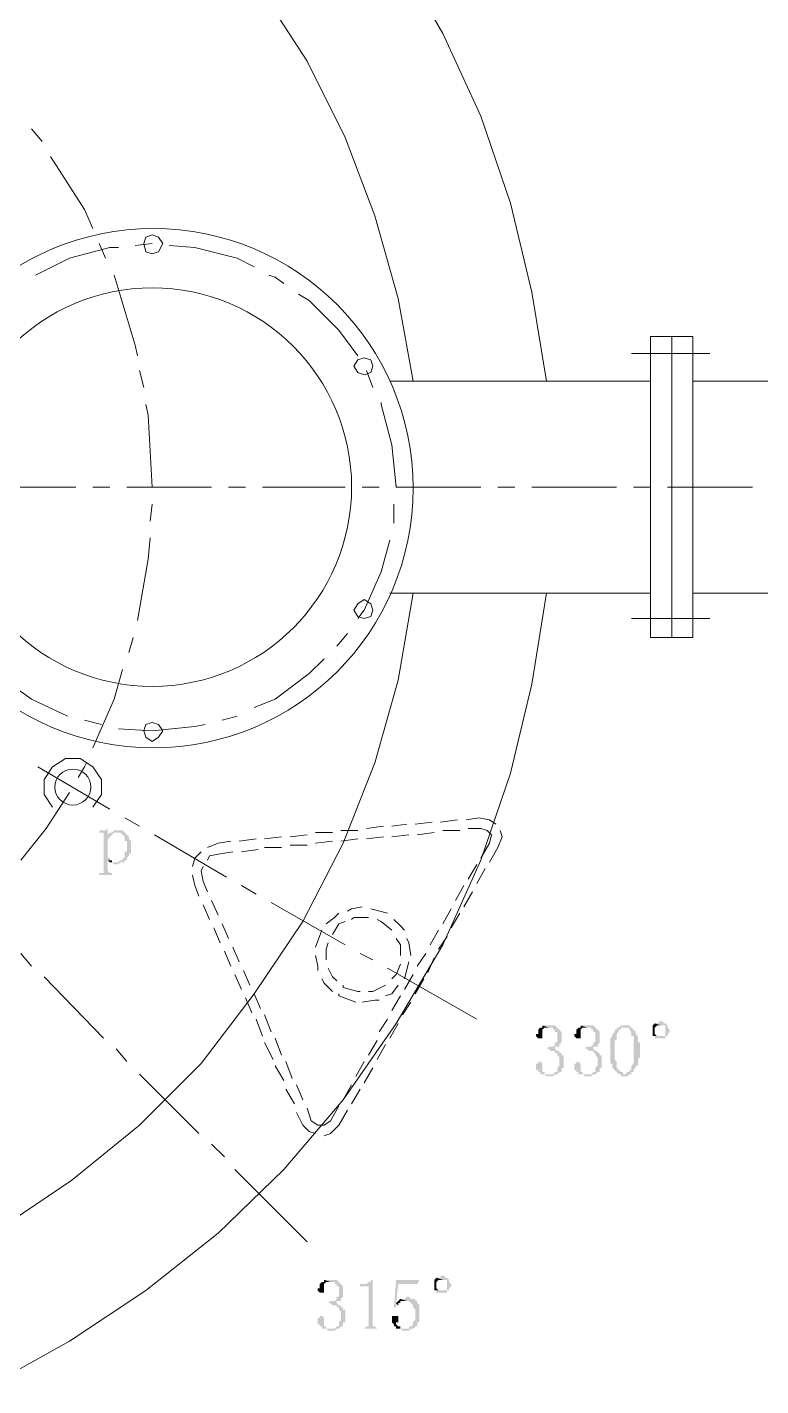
# Model space of a CAD drawing. Header units: millimetres. Extents: x 6 to 291, y 3 to 207.
# Drawn here: x 68.79 to 83.44, y 19.81 to 46.95 of the extents above; entities that cross this region are included whole.
import ezdxf

# ---------------------------------------------------------------- set-up
doc = ezdxf.new("R2010")
doc.units = ezdxf.units.MM

msp = doc.modelspace()

# ---------------------------------------------------------------- hatches: boundary and pattern name
at = {"true_color": 0x00b8b8}
h = msp.add_hatch(color=132, dxfattribs=at)
h.dxf.hatch_style = 2
h.paths.add_polyline_path([(70.400192, 30.945667), (70.357859, 30.903333), (70.230859, 30.903333), (70.230859, 30.861), (70.315526, 30.861), (70.315526, 30.818667), (70.315526, 30.099), (70.315526, 30.056667), (70.230859, 30.056667), (70.230859, 30.014333), (70.484859, 30.014333), (70.484859, 30.056667), (70.442526, 30.056667), (70.400192, 30.099), (70.400192, 30.310667), (70.442526, 30.310667), (70.442526, 30.353), (70.400192, 30.353), (70.400192, 30.734), (70.442526, 30.776333), (70.400192, 30.776333)])
h = msp.add_hatch(color=132, dxfattribs=at)
h.dxf.hatch_style = 2
h.paths.add_polyline_path([(70.611859, 30.903333), (70.527192, 30.903333), (70.484859, 30.861), (70.442526, 30.861), (70.400192, 30.818667), (70.400192, 30.776333), (70.442526, 30.776333), (70.484859, 30.818667), (70.527192, 30.861), (70.738859, 30.861), (70.696526, 30.903333)])
h = msp.add_hatch(color=132, dxfattribs=at)
h.dxf.hatch_style = 2
h.paths.add_polyline_path([(70.738859, 30.861), (70.611859, 30.861), (70.654192, 30.861), (70.696526, 30.818667), (70.738859, 30.776333), (70.738859, 30.691667), (70.781192, 30.691667), (70.781192, 30.564667), (70.781192, 30.48), (70.738859, 30.48), (70.738859, 30.395333), (70.738859, 30.353), (70.696526, 30.353), (70.696526, 30.310667), (70.654192, 30.310667), (70.611859, 30.268333), (70.442526, 30.268333), (70.484859, 30.268333), (70.527192, 30.226), (70.611859, 30.226), (70.654192, 30.268333), (70.738859, 30.268333), (70.738859, 30.310667), (70.781192, 30.310667), (70.781192, 30.353), (70.823526, 30.395333), (70.823526, 30.437667), (70.865859, 30.437667), (70.865859, 30.564667), (70.865859, 30.607), (70.865859, 30.691667), (70.823526, 30.734), (70.823526, 30.776333), (70.781192, 30.818667)])
h = msp.add_hatch(color=132, dxfattribs=at)
h.dxf.hatch_style = 2
h.paths.add_polyline_path([(70.442526, 30.310667), (70.400192, 30.310667), (70.442526, 30.268333), (70.569526, 30.268333), (70.484859, 30.268333), (70.484859, 30.310667)])
h = msp.add_hatch(color=7)
h.dxf.hatch_style = 2
h.paths.add_polyline_path([(79.078526, 27.008667), (79.078526, 26.966333), (79.036192, 26.966333), (78.993859, 26.924), (78.993859, 26.881667), (78.993859, 26.839333), (78.951526, 26.839333), (78.951526, 26.797), (78.993859, 26.754667), (79.078526, 26.754667), (79.078526, 26.797), (79.078526, 26.839333), (79.078526, 26.881667), (79.078526, 26.924), (79.120859, 26.966333), (79.205526, 26.966333)])
h = msp.add_hatch(color=7)
h.dxf.hatch_style = 2
h.paths.add_polyline_path([(79.205526, 27.008667), (79.078526, 27.008667), (79.205526, 26.966333), (79.290192, 26.966333), (79.290192, 26.924), (79.332526, 26.924), (79.332526, 26.881667), (79.374859, 26.881667), (79.374859, 26.754667), (79.374859, 26.67), (79.332526, 26.67), (79.332526, 26.627667), (79.290192, 26.585333), (79.205526, 26.585333), (79.163192, 26.543), (79.205526, 26.543), (79.247859, 26.500667), (79.332526, 26.500667), (79.332526, 26.458333), (79.374859, 26.458333), (79.374859, 26.416), (79.417192, 26.373667), (79.417192, 26.204333), (79.374859, 26.162), (79.374859, 26.119667), (79.374859, 26.077333), (79.332526, 26.077333), (79.290192, 26.035), (79.205526, 26.035), (79.374859, 26.035), (79.417192, 26.077333), (79.459526, 26.077333), (79.459526, 26.162), (79.501859, 26.162), (79.501859, 26.204333), (79.501859, 26.289), (79.501859, 26.331333), (79.501859, 26.416), (79.459526, 26.416), (79.459526, 26.458333), (79.417192, 26.458333), (79.417192, 26.500667), (79.374859, 26.500667), (79.332526, 26.543), (79.290192, 26.543), (79.332526, 26.543), (79.332526, 26.585333), (79.417192, 26.585333), (79.417192, 26.627667), (79.459526, 26.67), (79.459526, 26.712333), (79.459526, 26.797), (79.459526, 26.881667), (79.417192, 26.924), (79.374859, 26.966333), (79.332526, 27.008667), (79.247859, 27.008667)])
h = msp.add_hatch(color=7)
h.dxf.hatch_style = 2
h.paths.add_polyline_path([(79.840526, 27.008667), (79.840526, 26.966333), (79.798192, 26.966333), (79.755859, 26.924), (79.755859, 26.881667), (79.755859, 26.839333), (79.713526, 26.839333), (79.713526, 26.797), (79.755859, 26.754667), (79.840526, 26.754667), (79.840526, 26.797), (79.840526, 26.839333), (79.840526, 26.881667), (79.840526, 26.924), (79.882859, 26.966333), (79.967526, 26.966333)])
h = msp.add_hatch(color=7)
h.dxf.hatch_style = 2
h.paths.add_polyline_path([(79.967526, 27.008667), (79.840526, 27.008667), (79.967526, 26.966333), (80.052192, 26.966333), (80.052192, 26.924), (80.094526, 26.924), (80.094526, 26.881667), (80.136859, 26.881667), (80.136859, 26.754667), (80.136859, 26.67), (80.094526, 26.67), (80.094526, 26.627667), (80.052192, 26.585333), (79.967526, 26.585333), (79.925192, 26.543), (79.967526, 26.543), (80.009859, 26.500667), (80.094526, 26.500667), (80.094526, 26.458333), (80.136859, 26.458333), (80.136859, 26.416), (80.179192, 26.373667), (80.179192, 26.204333), (80.136859, 26.162), (80.136859, 26.119667), (80.136859, 26.077333), (80.094526, 26.077333), (80.052192, 26.035), (79.967526, 26.035), (80.136859, 26.035), (80.179192, 26.077333), (80.221526, 26.077333), (80.221526, 26.162), (80.263859, 26.162), (80.263859, 26.204333), (80.263859, 26.289), (80.263859, 26.331333), (80.263859, 26.416), (80.221526, 26.416), (80.221526, 26.458333), (80.179192, 26.458333), (80.179192, 26.500667), (80.136859, 26.500667), (80.094526, 26.543), (80.052192, 26.543), (80.094526, 26.543), (80.094526, 26.585333), (80.179192, 26.585333), (80.179192, 26.627667), (80.221526, 26.67), (80.221526, 26.712333), (80.221526, 26.797), (80.221526, 26.881667), (80.179192, 26.924), (80.136859, 26.966333), (80.094526, 27.008667), (80.009859, 27.008667)])
h = msp.add_hatch(color=7)
h.dxf.hatch_style = 2
h.paths.add_polyline_path([(80.602526, 26.966333), (80.560192, 26.966333), (80.560192, 26.924), (80.517859, 26.924), (80.517859, 26.881667), (80.475526, 26.839333), (80.475526, 26.797), (80.433192, 26.754667), (80.433192, 26.712333), (80.433192, 26.627667), (80.433192, 26.500667), (80.433192, 26.416), (80.433192, 26.289), (80.433192, 26.246667), (80.475526, 26.246667), (80.475526, 26.162), (80.517859, 26.119667), (80.560192, 26.077333), (80.602526, 26.035), (80.644859, 26.035), (80.644859, 25.992667), (80.771859, 25.992667), (80.814192, 26.035), (80.856526, 26.035), (80.687192, 26.035), (80.687192, 26.077333), (80.644859, 26.077333), (80.602526, 26.119667), (80.560192, 26.162), (80.560192, 26.204333), (80.560192, 26.246667), (80.560192, 26.289), (80.517859, 26.331333), (80.517859, 26.458333), (80.517859, 26.585333), (80.517859, 26.712333), (80.560192, 26.712333), (80.560192, 26.797), (80.560192, 26.839333), (80.602526, 26.881667), (80.602526, 26.924), (80.644859, 26.924), (80.644859, 26.966333), (80.729526, 26.966333)])
h = msp.add_hatch(color=7)
h.dxf.hatch_style = 2
h.paths.add_polyline_path([(80.729526, 27.008667), (80.644859, 27.008667), (80.602526, 26.966333), (80.814192, 26.966333), (80.814192, 26.924), (80.856526, 26.881667), (80.856526, 26.839333), (80.856526, 26.797), (80.898859, 26.797), (80.898859, 26.754667), (80.898859, 26.627667), (80.898859, 26.500667), (80.898859, 26.331333), (80.898859, 26.246667), (80.856526, 26.204333), (80.856526, 26.119667), (80.814192, 26.119667), (80.814192, 26.077333), (80.771859, 26.077333), (80.729526, 26.035), (80.856526, 26.035), (80.856526, 26.077333), (80.898859, 26.077333), (80.898859, 26.119667), (80.941192, 26.162), (80.941192, 26.204333), (80.983526, 26.204333), (80.983526, 26.246667), (80.983526, 26.331333), (81.025859, 26.373667), (81.025859, 26.458333), (81.025859, 26.500667), (81.025859, 26.67), (80.983526, 26.67), (80.983526, 26.754667), (80.983526, 26.797), (80.941192, 26.839333), (80.941192, 26.881667), (80.898859, 26.924), (80.856526, 26.966333), (80.814192, 27.008667)])
h = msp.add_hatch(color=7)
h.dxf.hatch_style = 2
h.paths.add_polyline_path([(81.322192, 27.051), (81.279859, 27.008667), (81.279859, 26.924), (81.279859, 26.881667), (81.279859, 26.797), (81.449192, 26.797), (81.364526, 26.797), (81.322192, 26.839333), (81.322192, 26.881667), (81.322192, 26.966333), (81.364526, 27.008667), (81.449192, 27.008667)])
h = msp.add_hatch(color=7)
h.dxf.hatch_style = 2
h.paths.add_polyline_path([(81.449192, 27.093333), (81.406859, 27.093333), (81.406859, 27.051), (81.322192, 27.051), (81.449192, 27.008667), (81.533859, 27.008667), (81.533859, 26.924), (81.533859, 26.881667), (81.533859, 26.797), (81.322192, 26.797), (81.322192, 26.754667), (81.533859, 26.754667), (81.533859, 26.797), (81.576192, 26.797), (81.576192, 26.839333), (81.618526, 26.881667), (81.618526, 26.924), (81.576192, 26.966333), (81.576192, 27.008667), (81.533859, 27.051), (81.491526, 27.051), (81.491526, 27.093333)])
h = msp.add_hatch(color=7)
h.dxf.hatch_style = 2
h.paths.add_polyline_path([(79.036192, 26.289), (78.993859, 26.289), (78.993859, 26.246667), (78.951526, 26.246667), (78.951526, 26.204333), (78.951526, 26.162), (78.951526, 26.119667), (78.993859, 26.119667), (78.993859, 26.077333), (79.036192, 26.077333), (79.036192, 26.035), (79.120859, 26.035), (79.163192, 25.992667), (79.290192, 25.992667), (79.332526, 26.035), (79.374859, 26.035), (79.120859, 26.035), (79.120859, 26.077333), (79.078526, 26.077333), (79.078526, 26.119667), (79.078526, 26.162), (79.078526, 26.204333), (79.078526, 26.246667)])
h = msp.add_hatch(color=7)
h.dxf.hatch_style = 2
h.paths.add_polyline_path([(79.798192, 26.289), (79.755859, 26.289), (79.755859, 26.246667), (79.713526, 26.246667), (79.713526, 26.204333), (79.713526, 26.162), (79.713526, 26.119667), (79.755859, 26.119667), (79.755859, 26.077333), (79.798192, 26.077333), (79.798192, 26.035), (79.882859, 26.035), (79.925192, 25.992667), (80.052192, 25.992667), (80.094526, 26.035), (80.136859, 26.035), (79.882859, 26.035), (79.882859, 26.077333), (79.840526, 26.077333), (79.840526, 26.119667), (79.840526, 26.162), (79.840526, 26.204333), (79.840526, 26.246667)])
h = msp.add_hatch(color=7)
h.dxf.hatch_style = 2
h.paths.add_polyline_path([(77.088859, 22.013333), (77.046526, 22.013333), (77.046526, 21.971), (76.961859, 21.971), (77.088859, 21.928667), (77.173526, 21.928667), (77.173526, 21.844), (77.173526, 21.801667), (77.173526, 21.717), (76.961859, 21.717), (76.961859, 21.674667), (77.173526, 21.674667), (77.173526, 21.717), (77.215859, 21.717), (77.215859, 21.759333), (77.258192, 21.801667), (77.258192, 21.844), (77.215859, 21.886333), (77.215859, 21.928667), (77.173526, 21.971), (77.131192, 21.971), (77.131192, 22.013333)])
h = msp.add_hatch(color=7)
h.dxf.hatch_style = 2
h.paths.add_polyline_path([(74.718192, 21.928667), (74.718192, 21.886333), (74.675859, 21.886333), (74.633526, 21.844), (74.633526, 21.801667), (74.633526, 21.759333), (74.591192, 21.759333), (74.591192, 21.717), (74.633526, 21.674667), (74.718192, 21.674667), (74.718192, 21.717), (74.718192, 21.759333), (74.718192, 21.801667), (74.718192, 21.844), (74.760526, 21.886333), (74.845192, 21.886333)])
h = msp.add_hatch(color=7)
h.dxf.hatch_style = 2
h.paths.add_polyline_path([(74.845192, 21.928667), (74.718192, 21.928667), (74.845192, 21.886333), (74.929859, 21.886333), (74.929859, 21.844), (74.972192, 21.844), (74.972192, 21.801667), (75.014526, 21.801667), (75.014526, 21.674667), (75.014526, 21.59), (74.972192, 21.59), (74.972192, 21.547667), (74.929859, 21.505333), (74.845192, 21.505333), (74.802859, 21.463), (74.845192, 21.463), (74.887526, 21.420667), (74.972192, 21.420667), (74.972192, 21.378333), (75.014526, 21.378333), (75.014526, 21.336), (75.056859, 21.293667), (75.056859, 21.124333), (75.014526, 21.082), (75.014526, 21.039667), (75.014526, 20.997333), (74.972192, 20.997333), (74.929859, 20.955), (74.845192, 20.955), (75.014526, 20.955), (75.056859, 20.997333), (75.099192, 20.997333), (75.099192, 21.082), (75.141526, 21.082), (75.141526, 21.124333), (75.141526, 21.209), (75.141526, 21.251333), (75.141526, 21.336), (75.099192, 21.336), (75.099192, 21.378333), (75.056859, 21.378333), (75.056859, 21.420667), (75.014526, 21.420667), (74.972192, 21.463), (74.929859, 21.463), (74.972192, 21.463), (74.972192, 21.505333), (75.056859, 21.505333), (75.056859, 21.547667), (75.099192, 21.59), (75.099192, 21.632333), (75.099192, 21.717), (75.099192, 21.801667), (75.056859, 21.844), (75.014526, 21.886333), (74.972192, 21.928667), (74.887526, 21.928667)])
h = msp.add_hatch(color=7)
h.dxf.hatch_style = 2
h.paths.add_polyline_path([(75.691859, 21.928667), (75.649526, 21.928667), (75.649526, 21.886333), (75.607192, 21.886333), (75.564859, 21.844), (75.437859, 21.844), (75.437859, 21.801667), (75.607192, 21.801667), (75.607192, 20.997333), (75.564859, 20.997333), (75.522526, 20.955), (75.437859, 20.955), (75.861192, 20.955), (75.776526, 20.955), (75.734192, 20.997333), (75.691859, 20.997333), (75.691859, 21.082)])
h = msp.add_hatch(color=7)
h.dxf.hatch_style = 2
h.paths.add_polyline_path([(76.623192, 21.928667), (76.157526, 21.928667), (76.115192, 21.378333), (76.157526, 21.378333), (76.157526, 21.420667), (76.199859, 21.420667), (76.157526, 21.463), (76.199859, 21.844), (76.580859, 21.844)])
h = msp.add_hatch(color=7)
h.dxf.hatch_style = 2
h.paths.add_polyline_path([(76.961859, 21.971), (76.919526, 21.928667), (76.919526, 21.844), (76.919526, 21.801667), (76.919526, 21.717), (77.088859, 21.717), (77.004192, 21.717), (76.961859, 21.759333), (76.961859, 21.801667), (76.961859, 21.886333), (77.004192, 21.928667), (77.088859, 21.928667)])
h = msp.add_hatch(color=7)
h.dxf.hatch_style = 2
h.paths.add_polyline_path([(76.242192, 21.547667), (76.199859, 21.505333), (76.157526, 21.463), (76.199859, 21.420667), (76.199859, 21.463), (76.242192, 21.463), (76.242192, 21.505333), (76.369192, 21.505333)])
h = msp.add_hatch(color=7)
h.dxf.hatch_style = 2
h.paths.add_polyline_path([(76.369192, 21.59), (76.326859, 21.547667), (76.242192, 21.547667), (76.369192, 21.505333), (76.411526, 21.505333), (76.453859, 21.463), (76.496192, 21.420667), (76.496192, 21.378333), (76.538526, 21.336), (76.538526, 21.209), (76.538526, 21.124333), (76.496192, 21.082), (76.496192, 21.039667), (76.453859, 20.997333), (76.411526, 20.997333), (76.411526, 20.955), (76.199859, 20.955), (76.242192, 20.955), (76.284526, 20.912667), (76.411526, 20.912667), (76.453859, 20.955), (76.496192, 20.955), (76.538526, 20.997333), (76.580859, 20.997333), (76.580859, 21.082), (76.623192, 21.082), (76.623192, 21.124333), (76.623192, 21.251333), (76.623192, 21.293667), (76.623192, 21.378333), (76.623192, 21.420667), (76.580859, 21.463), (76.580859, 21.505333), (76.538526, 21.505333), (76.538526, 21.547667), (76.453859, 21.547667), (76.411526, 21.59)])
h = msp.add_hatch(color=7)
h.dxf.hatch_style = 2
h.paths.add_polyline_path([(74.675859, 21.209), (74.633526, 21.209), (74.633526, 21.166667), (74.591192, 21.166667), (74.591192, 21.124333), (74.591192, 21.082), (74.591192, 21.039667), (74.633526, 21.039667), (74.633526, 20.997333), (74.675859, 20.997333), (74.675859, 20.955), (74.760526, 20.955), (74.802859, 20.912667), (74.929859, 20.912667), (74.972192, 20.955), (75.014526, 20.955), (74.760526, 20.955), (74.760526, 20.997333), (74.718192, 20.997333), (74.718192, 21.039667), (74.718192, 21.082), (74.718192, 21.124333), (74.718192, 21.166667)])
h = msp.add_hatch(color=7)
h.dxf.hatch_style = 2
h.paths.add_polyline_path([(76.157526, 21.209), (76.072859, 21.209), (76.072859, 21.124333), (76.072859, 21.082), (76.115192, 21.039667), (76.115192, 20.997333), (76.157526, 20.997333), (76.157526, 20.955), (76.326859, 20.955), (76.242192, 20.955), (76.242192, 20.997333), (76.199859, 20.997333), (76.157526, 21.039667), (76.157526, 21.082), (76.199859, 21.082), (76.199859, 21.166667), (76.199859, 21.209)])

# ---------------------------------------------------------------- linework, layer by layer
at = {"color": 7, "lineweight": 0}
for points in [[(79.163192, 39.878), (78.866859, 41.656), (78.443526, 43.434), (77.850859, 45.169667), (77.088859, 46.820667), (76.157526, 48.429333)], [(76.496192, 39.878), (76.199859, 41.529), (75.734192, 43.18), (75.141526, 44.746333), (74.379526, 46.270333), (73.448192, 47.709667)], [(81.237526, 40.767), (81.237526, 34.755667)], [(81.237526, 40.767), (82.084192, 40.767)], [(81.660859, 40.767), (81.660859, 34.755667)], [(82.084192, 40.767), (82.084192, 34.755667)], [(81.237526, 39.878), (76.030526, 39.878)], [(85.724859, 39.878), (82.084192, 39.878)], [(61.721859, 20.658667), (63.415192, 20.955), (65.108526, 21.463), (66.717192, 22.140333), (68.241192, 22.944667), (69.680526, 23.918333), (71.035192, 25.019), (72.262859, 26.246667), (73.321192, 27.643667), (74.294859, 29.083), (75.099192, 30.649333), (75.734192, 32.258), (76.199859, 33.909), (76.496192, 35.644667)], [(68.029526, 19.812), (69.638192, 20.701), (71.162192, 21.717), (72.601526, 22.86), (73.913859, 24.13), (75.099192, 25.527), (76.157526, 27.051), (77.088859, 28.617333), (77.850859, 30.310667), (78.443526, 32.046333), (78.866859, 33.824333), (79.163192, 35.644667)], [(81.237526, 35.644667), (76.030526, 35.644667)], [(85.724859, 35.644667), (82.084192, 35.644667)], [(81.237526, 34.755667), (82.084192, 34.755667)], [(70.103859, 31.369), (70.273192, 31.623), (70.273192, 31.919333), (70.103859, 32.173333), (69.849859, 32.342667), (69.553526, 32.342667), (69.299526, 32.173333), (69.130192, 31.919333), (69.130192, 31.623), (69.299526, 31.369)]]:
    msp.add_lwpolyline(points, dxfattribs=at)
at = {"color": 1, "lineweight": 0, "true_color": 0xff0000}
for points in [[(69.087859, 44.661667), (68.876192, 44.915667)], [(70.103859, 42.926), (69.934526, 43.307), (69.257192, 44.365333)], [(70.357859, 42.333333), (70.230859, 42.629667)], [(71.289192, 42.629667), (70.950526, 42.587333)], [(70.611859, 42.545), (70.442526, 42.545), (69.638192, 42.333333), (68.960859, 41.994667)], [(73.321192, 42.164), (72.982526, 42.333333), (72.135859, 42.545), (71.627859, 42.587333)], [(70.992859, 40.386), (70.950526, 40.597667), (70.527192, 41.994667)], [(73.913859, 41.825333), (73.744526, 41.952333), (73.617526, 41.994667)], [(75.395526, 40.386), (75.014526, 40.894), (74.421859, 41.486667), (74.210192, 41.613667)], [(80.856526, 40.428333), (82.422859, 40.428333)], [(71.119859, 39.751), (71.035192, 40.089667)], [(75.691859, 39.751), (75.564859, 40.089667)], [(71.289192, 37.761333), (71.204526, 39.200667), (71.162192, 39.412333)], [(76.157526, 37.761333), (76.072859, 38.608), (75.861192, 39.412333), (75.861192, 39.454667)], [(68.071859, 37.761333), (69.765192, 37.761333)], [(70.103859, 37.761333), (70.442526, 37.761333)], [(70.781192, 37.761333), (72.474526, 37.761333)], [(71.289192, 37.761333), (71.289192, 37.803667)], [(72.813192, 37.761333), (73.151859, 37.761333)], [(73.490526, 37.761333), (75.141526, 37.761333)], [(75.480192, 37.761333), (75.818859, 37.761333)], [(76.157526, 37.761333), (76.157526, 37.803667)], [(76.157526, 37.761333), (77.850859, 37.761333)], [(78.189526, 37.761333), (78.528192, 37.761333)], [(78.866859, 37.761333), (80.560192, 37.761333)], [(80.898859, 37.761333), (81.237526, 37.761333)], [(81.576192, 37.761333), (83.269526, 37.761333)], [(71.246859, 37.084), (71.289192, 37.422667)], [(76.115192, 37.041667), (76.115192, 37.422667)], [(70.992859, 35.094333), (71.204526, 36.322), (71.246859, 36.745333)], [(75.395526, 35.136667), (75.522526, 35.306), (75.861192, 36.068), (76.030526, 36.703)], [(80.856526, 35.136667), (82.422859, 35.136667)], [(70.823526, 34.459333), (70.908192, 34.755667)], [(74.972192, 34.586333), (75.014526, 34.628667), (75.183859, 34.840333)], [(73.321192, 33.358667), (73.744526, 33.528), (74.421859, 34.036), (74.718192, 34.332333)], [(68.114192, 34.078333), (68.156526, 34.036), (68.876192, 33.528), (69.595859, 33.189333)], [(70.103859, 32.554333), (70.527192, 33.528), (70.696526, 34.120667)], [(72.686192, 33.104667), (72.982526, 33.189333)], [(69.934526, 33.104667), (70.273192, 33.02)], [(70.611859, 32.935333), (71.289192, 32.893), (72.135859, 32.977667), (72.347526, 33.02)], [(70.442526, 31.326667), (69.003192, 32.173333)], [(69.807526, 31.961667), (69.934526, 32.173333), (69.976859, 32.258)], [(68.664526, 30.310667), (69.172526, 30.945667), (69.638192, 31.665333)], [(71.035192, 30.988), (70.738859, 31.157333)], [(72.770859, 29.972), (71.331526, 30.818667)], [(73.363526, 29.633333), (73.067192, 29.802667)], [(75.141526, 28.617333), (73.659859, 29.464)], [(68.664526, 28.448), (68.876192, 28.194)], [(75.691859, 28.321), (75.437859, 28.448)], [(69.130192, 27.982333), (70.315526, 26.754667)], [(77.766192, 27.135667), (75.988192, 28.151667)], [(70.569526, 26.543), (70.781192, 26.289)], [(71.035192, 26.035), (72.220526, 24.849667)], [(72.474526, 24.638), (72.728526, 24.384)], [(72.940192, 24.13), (74.379526, 22.690667)]]:
    msp.add_lwpolyline(points, dxfattribs=at)
at = {"color": 7, "lineweight": 0}
for points in [[(71.500859, 42.629667), (71.416192, 42.756667), (71.289192, 42.799), (71.162192, 42.756667), (71.119859, 42.629667), (71.162192, 42.460333), (71.289192, 42.418), (71.416192, 42.460333)], [(75.691859, 40.174333), (75.649526, 40.301333), (75.522526, 40.343667), (75.395526, 40.301333), (75.310859, 40.174333), (75.395526, 40.047333), (75.522526, 40.005), (75.649526, 40.047333)], [(75.691859, 35.306), (75.649526, 35.433), (75.522526, 35.517667), (75.395526, 35.433), (75.310859, 35.306), (75.395526, 35.179), (75.522526, 35.136667), (75.649526, 35.179)], [(71.500859, 32.893), (71.416192, 33.02), (71.289192, 33.062333), (71.162192, 33.02), (71.119859, 32.893), (71.162192, 32.766), (71.289192, 32.681333), (71.416192, 32.766)]]:
    msp.add_lwpolyline(points, close=True, dxfattribs=at)
at = {"color": 4, "lineweight": 0, "true_color": 0x00ffff}
for points in [[(75.564859, 30.945667), (75.903526, 30.988)], [(76.072859, 30.988), (76.369192, 31.030333)], [(76.538526, 31.030333), (76.877192, 31.072667)], [(77.046526, 31.072667), (77.385192, 31.115)], [(77.554526, 31.115), (77.808526, 31.157333)], [(77.596859, 30.945667), (77.850859, 30.945667)], [(78.147192, 31.030333), (78.020192, 31.115), (77.808526, 31.157333)], [(78.020192, 30.649333), (78.062526, 30.818667), (77.977859, 30.903333), (77.850859, 30.945667)], [(72.601526, 30.649333), (72.855526, 30.691667)], [(73.024859, 30.691667), (73.363526, 30.734)], [(73.532859, 30.734), (73.871526, 30.776333)], [(74.040859, 30.776333), (74.379526, 30.818667)], [(74.548859, 30.861), (74.887526, 30.861)], [(74.548859, 30.649333), (74.887526, 30.691667)], [(75.056859, 30.903333), (75.395526, 30.903333)], [(75.056859, 30.691667), (75.395526, 30.734)], [(75.564859, 30.734), (75.903526, 30.776333)], [(76.072859, 30.776333), (76.411526, 30.818667)], [(76.580859, 30.818667), (76.919526, 30.861)], [(77.088859, 30.903333), (77.427526, 30.903333)], [(78.189526, 30.564667), (78.274192, 30.776333), (78.231859, 30.903333)], [(72.262859, 30.48), (72.135859, 30.353), (72.093526, 30.183667)], [(72.601526, 30.649333), (72.389859, 30.564667)], [(72.643859, 30.437667), (72.432192, 30.395333), (72.389859, 30.310667)], [(72.643859, 30.437667), (72.897859, 30.48)], [(73.067192, 30.48), (73.405859, 30.522333)], [(73.532859, 30.564667), (73.871526, 30.564667)], [(74.040859, 30.607), (74.379526, 30.607)], [(78.020192, 30.649333), (77.850859, 30.353)], [(78.189526, 30.564667), (78.020192, 30.268333)], [(72.305192, 30.183667), (72.262859, 30.099), (72.305192, 29.887333)], [(77.766192, 30.226), (77.596859, 29.929667)], [(77.935526, 30.141333), (77.766192, 29.845)], [(72.093526, 30.014333), (72.135859, 29.802667)], [(72.305192, 29.887333), (72.389859, 29.675667)], [(72.135859, 29.802667), (72.220526, 29.591)], [(77.512192, 29.802667), (77.342859, 29.506333)], [(77.681526, 29.675667), (77.512192, 29.379333)], [(72.305192, 29.421667), (72.432192, 29.125333)], [(72.474526, 29.506333), (72.601526, 29.21)], [(75.480192, 29.379333), (75.268526, 29.337), (75.183859, 29.294667)], [(75.988192, 29.252333), (75.649526, 29.337)], [(77.258192, 29.337), (77.088859, 29.040667)], [(72.686192, 29.040667), (72.813192, 28.744333)], [(75.014526, 29.252333), (74.929859, 29.167667), (74.760526, 29.040667)], [(75.141526, 29.083), (75.014526, 29.040667), (74.887526, 28.829)], [(75.607192, 29.167667), (75.310859, 29.167667), (75.268526, 29.125333)], [(76.072859, 28.913667), (75.861192, 29.083), (75.776526, 29.125333)], [(76.326859, 28.913667), (76.242192, 28.998333), (76.115192, 29.125333)], [(77.427526, 29.252333), (77.258192, 28.956)], [(72.516859, 28.956), (72.643859, 28.659667)], [(74.675859, 28.913667), (74.548859, 28.575)], [(77.004192, 28.913667), (76.834859, 28.617333)], [(77.173526, 28.786667), (77.004192, 28.532667)], [(72.897859, 28.575), (73.024859, 28.278667)], [(74.802859, 28.659667), (74.760526, 28.532667), (74.760526, 28.321)], [(76.242192, 28.405667), (76.242192, 28.617333), (76.157526, 28.744333)], [(76.453859, 28.405667), (76.411526, 28.659667), (76.369192, 28.744333)], [(72.728526, 28.490333), (72.855526, 28.194)], [(74.548859, 28.405667), (74.591192, 28.194), (74.591192, 28.109333)], [(76.072859, 27.94), (76.157526, 28.024667), (76.242192, 28.236333)], [(76.326859, 27.94), (76.411526, 28.278667)], [(76.750192, 28.448), (76.580859, 28.194)], [(76.919526, 28.363333), (76.792526, 28.067)], [(72.940192, 28.024667), (73.067192, 27.728333)], [(73.109526, 28.109333), (73.236526, 27.813)], [(74.802859, 28.151667), (74.887526, 27.982333), (74.972192, 27.897667)], [(76.496192, 28.024667), (76.326859, 27.728333)], [(74.675859, 27.94), (74.718192, 27.855333), (74.887526, 27.686)], [(75.099192, 27.770667), (75.099192, 27.813)], [(75.099192, 27.770667), (75.395526, 27.686), (75.437859, 27.686)], [(75.607192, 27.686), (75.691859, 27.686), (75.945859, 27.813)], [(75.945859, 27.601333), (76.072859, 27.643667), (76.199859, 27.813)], [(76.707859, 27.94), (76.538526, 27.643667)], [(73.151859, 27.559), (73.278859, 27.262667)], [(73.321192, 27.643667), (73.448192, 27.347333)], [(75.014526, 27.601333), (75.014526, 27.643667)], [(75.014526, 27.601333), (75.353192, 27.474333)], [(75.480192, 27.474333), (75.734192, 27.516667), (75.818859, 27.516667)], [(76.242192, 27.601333), (76.072859, 27.305)], [(76.453859, 27.474333), (76.284526, 27.220333)], [(73.363526, 27.135667), (73.490526, 26.797)], [(73.532859, 27.220333), (73.659859, 26.881667)], [(75.988192, 27.135667), (75.818859, 26.881667)], [(76.199859, 27.051), (76.030526, 26.754667)], [(73.532859, 26.67), (73.702192, 26.331333)], [(73.744526, 26.754667), (73.871526, 26.416)], [(75.776526, 26.712333), (75.607192, 26.416)], [(75.945859, 26.627667), (75.776526, 26.331333)], [(73.744526, 26.204333), (73.913859, 25.908)], [(73.956192, 26.289), (74.083192, 25.950333)], [(75.522526, 26.289), (75.353192, 25.992667)], [(75.691859, 26.162), (75.522526, 25.865667)], [(74.167859, 25.823333), (74.294859, 25.527)], [(75.268526, 25.823333), (75.099192, 25.527)], [(73.956192, 25.738667), (74.125526, 25.442333)], [(75.437859, 25.738667), (75.268526, 25.442333)], [(74.167859, 25.273), (74.294859, 25.019)], [(74.379526, 25.357667), (74.464192, 25.103667)], [(75.014526, 25.4), (74.845192, 25.103667)], [(75.183859, 25.315333), (75.014526, 25.019)], [(74.294859, 25.019), (74.421859, 24.892), (74.548859, 24.849667)], [(74.464192, 25.103667), (74.591192, 25.019), (74.718192, 25.019), (74.845192, 25.103667)], [(74.718192, 24.807333), (74.845192, 24.849667), (75.014526, 25.019)]]:
    msp.add_lwpolyline(points, dxfattribs=at)
at = {"color": 7, "lineweight": 0}
for centre, radius in [((71.310359, 37.740167), 5.185833), ((71.289192, 37.761333), 3.979333), ((69.701692, 31.771167), 0.359833)]:
    msp.add_circle(centre, radius, dxfattribs=at)

doc.saveas('drawing.dxf')
